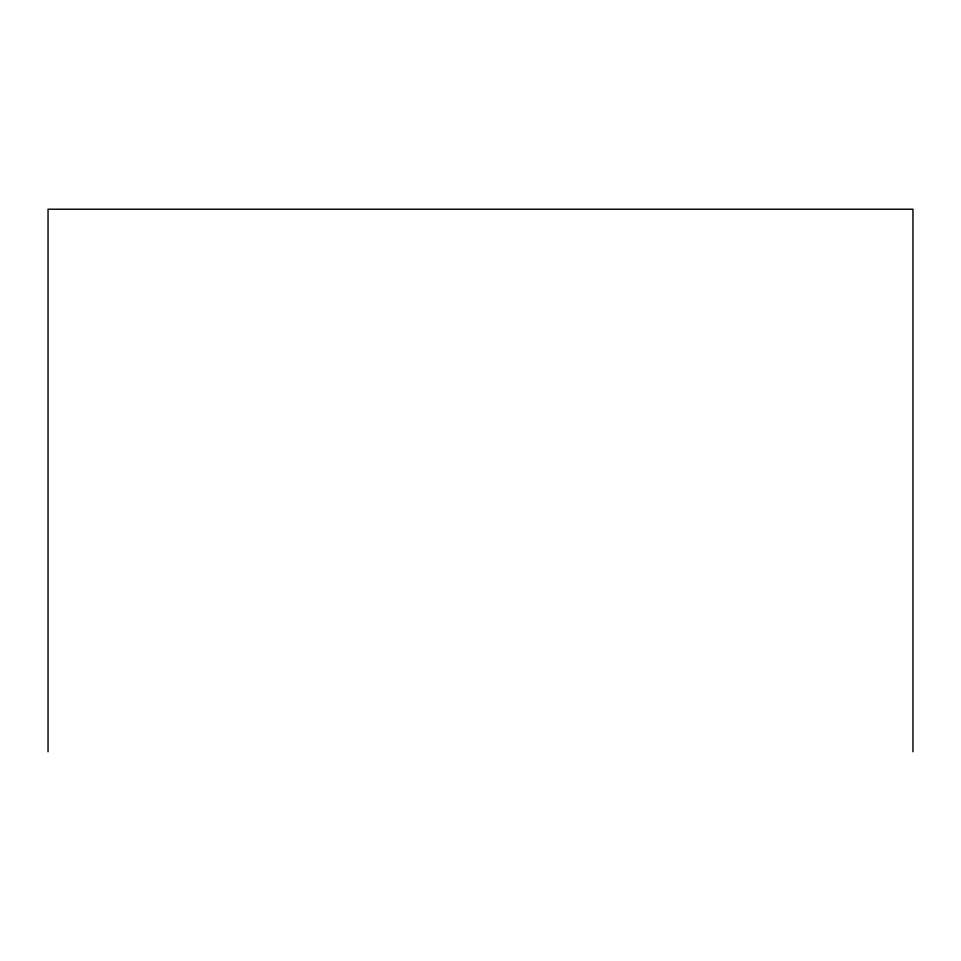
<?xml version="1.0" encoding="UTF-8"?>
<svg xmlns="http://www.w3.org/2000/svg" width="961" height="961" viewBox="0 0 961 961"><rect width="100%" height="100%" fill="white"/><g stroke="black" fill="none" stroke-linecap="round" stroke-linejoin="round"><path stroke-width="1.44" d="M912.95 751.778L912.95 209.222L48.05 209.222L48.05 751.778"/></g></svg>
